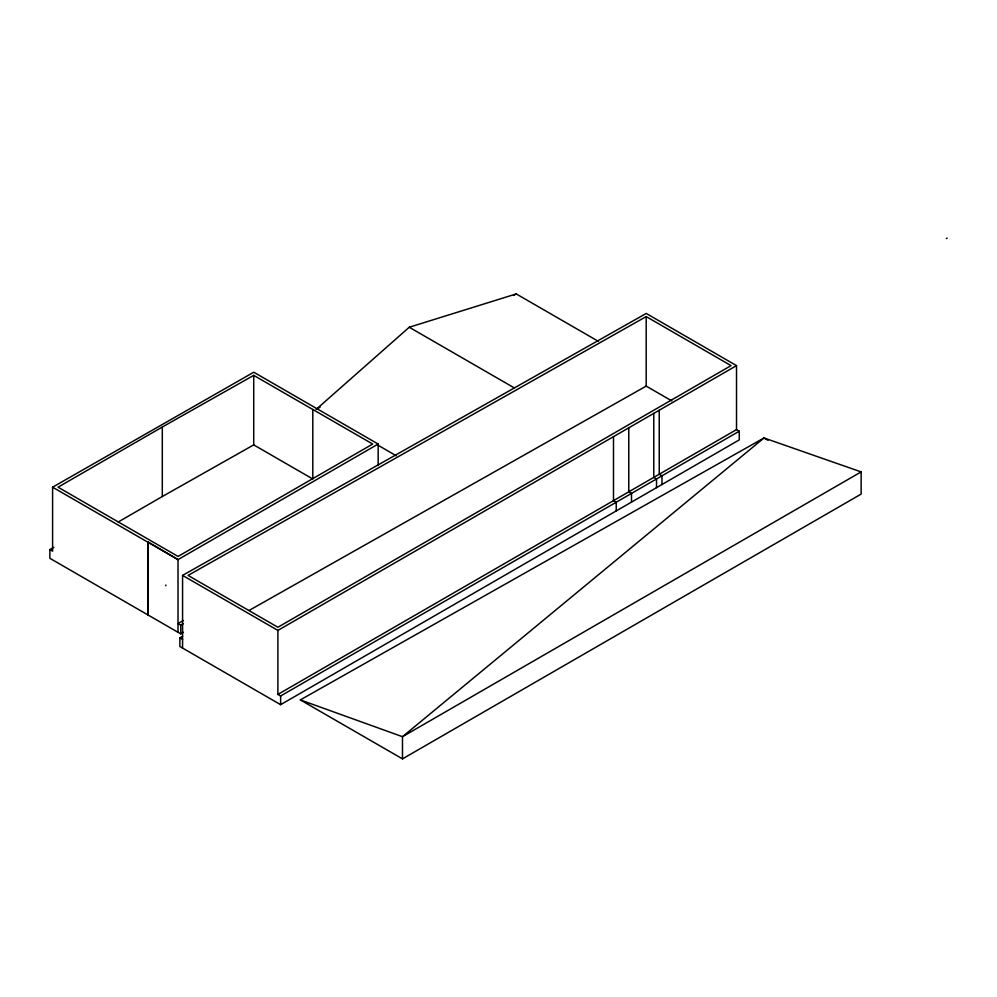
<?xml version="1.0" encoding="UTF-8"?>
<svg xmlns="http://www.w3.org/2000/svg" width="997" height="997" viewBox="0 0 997 997"><rect width="100%" height="100%" fill="white"/><g stroke="black" fill="none" stroke-linecap="round" stroke-linejoin="round"><path stroke-width="1.5" d="M598.499 341.41L516.234 293.916L409.244 327.24L316.086 409.468L320.112 407.15M183.436 632.322L180.744 633.868L49.85 558.295L49.85 549.609L52.592 551.191L52.592 487.197L253.749 372.217L378.162 444.051L378.162 465.387M162.299 427.015L58.063 487.197L178.039 556.438L372.691 444.051L253.724 375.37L162.299 427.015L162.299 496.531L118.207 522.004M49.85 549.609L53.863 547.291M513.555 295.461L516.234 293.916M378.162 444.051L178.014 559.604L52.592 487.197M183.386 620.495L178.014 623.599L180.744 625.181L183.436 623.636M277.889 630.416L736.521 365.625L646.23 313.444L182.576 575.394L182.576 648.075L280.631 704.68L739.263 439.889L739.263 431.203L736.521 429.62L277.889 694.411L277.889 630.416L182.576 575.394M277.889 694.411L280.631 695.993L739.263 431.203M861.134 471.905L402.489 736.696L300.334 699.906L763.989 437.957L861.134 471.905L861.134 494.088L402.489 758.879L300.334 699.906M162.299 496.531L253.724 444.886L312.796 478.996L312.796 409.468M178.014 632.297L178.014 559.604L148.229 542.044L147.905 614.912M646.193 316.585L188.072 575.406L277.889 627.263L731.05 365.625L646.193 316.585L646.193 386.101L671.791 400.894M182.576 648.075L179.871 646.48L179.871 637.781L182.576 636.248M249.063 610.463L646.193 386.101M946.315 238.595L947.15 238.121M409.244 327.24L514.44 387.983M377.626 444.998L396.345 455.816M767.977 440.263L763.989 437.957L402.489 736.696L402.489 758.879M179.871 637.781L182.576 639.376M736.521 365.625L736.521 429.62M661.983 484.505L661.983 475.818L659.241 474.236L659.241 410.241M656.512 487.67L656.512 478.971L653.77 477.401L653.77 413.406M631.512 502.102L631.512 493.415L628.771 491.833L628.771 427.838M616.233 510.925L616.233 502.239L613.491 500.656L613.491 436.661M280.631 695.993L280.631 704.68M253.724 375.37L253.724 444.886M180.744 625.181L180.744 633.868M165.826 585.052L165.826 585.787M148.229 542.044L148.229 614.725"/></g></svg>
